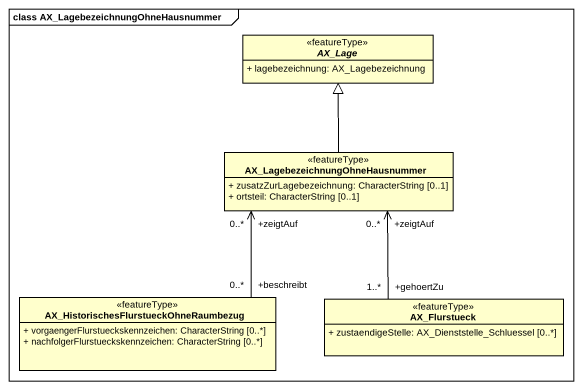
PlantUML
@startuml
mainframe class AX_LagebezeichnungOhneHausnummer
hide circle
hide empty members
skinparam classAttributeIconSize 0
abstract class AX_Lage <<featureType>> {
  + lagebezeichnung: AX_Lagebezeichnung
}
class "AX_LagebezeichnungOhneHausnummer" as AX_LagebezeichnungOhneHausnu <<featureType>> {
  + zusatzZurLagebezeichnung: CharacterString [0..1]
  + ortsteil: CharacterString [0..1]
}
class "AX_HistorischesFlurstueckOhneRaumbezug" as AX_HistorischesFlurstueckOhn <<featureType>> {
  + vorgaengerFlurstueckskennzeichen: CharacterString [0..*]
  + nachfolgerFlurstueckskennzeichen: CharacterString [0..*]
}
class AX_Flurstueck <<featureType>> {
  + zustaendigeStelle: AX_Dienststelle_Schluessel [0..*]
}
AX_LagebezeichnungOhneHausnu -up-|> AX_Lage
AX_LagebezeichnungOhneHausnu "+zeigtAuf\n0..*" <-- "+beschreibt\n0..*" AX_HistorischesFlurstueckOhn
AX_LagebezeichnungOhneHausnu "+zeigtAuf\n0..*" <-- "+gehoertZu\n1..*" AX_Flurstueck
@enduml
